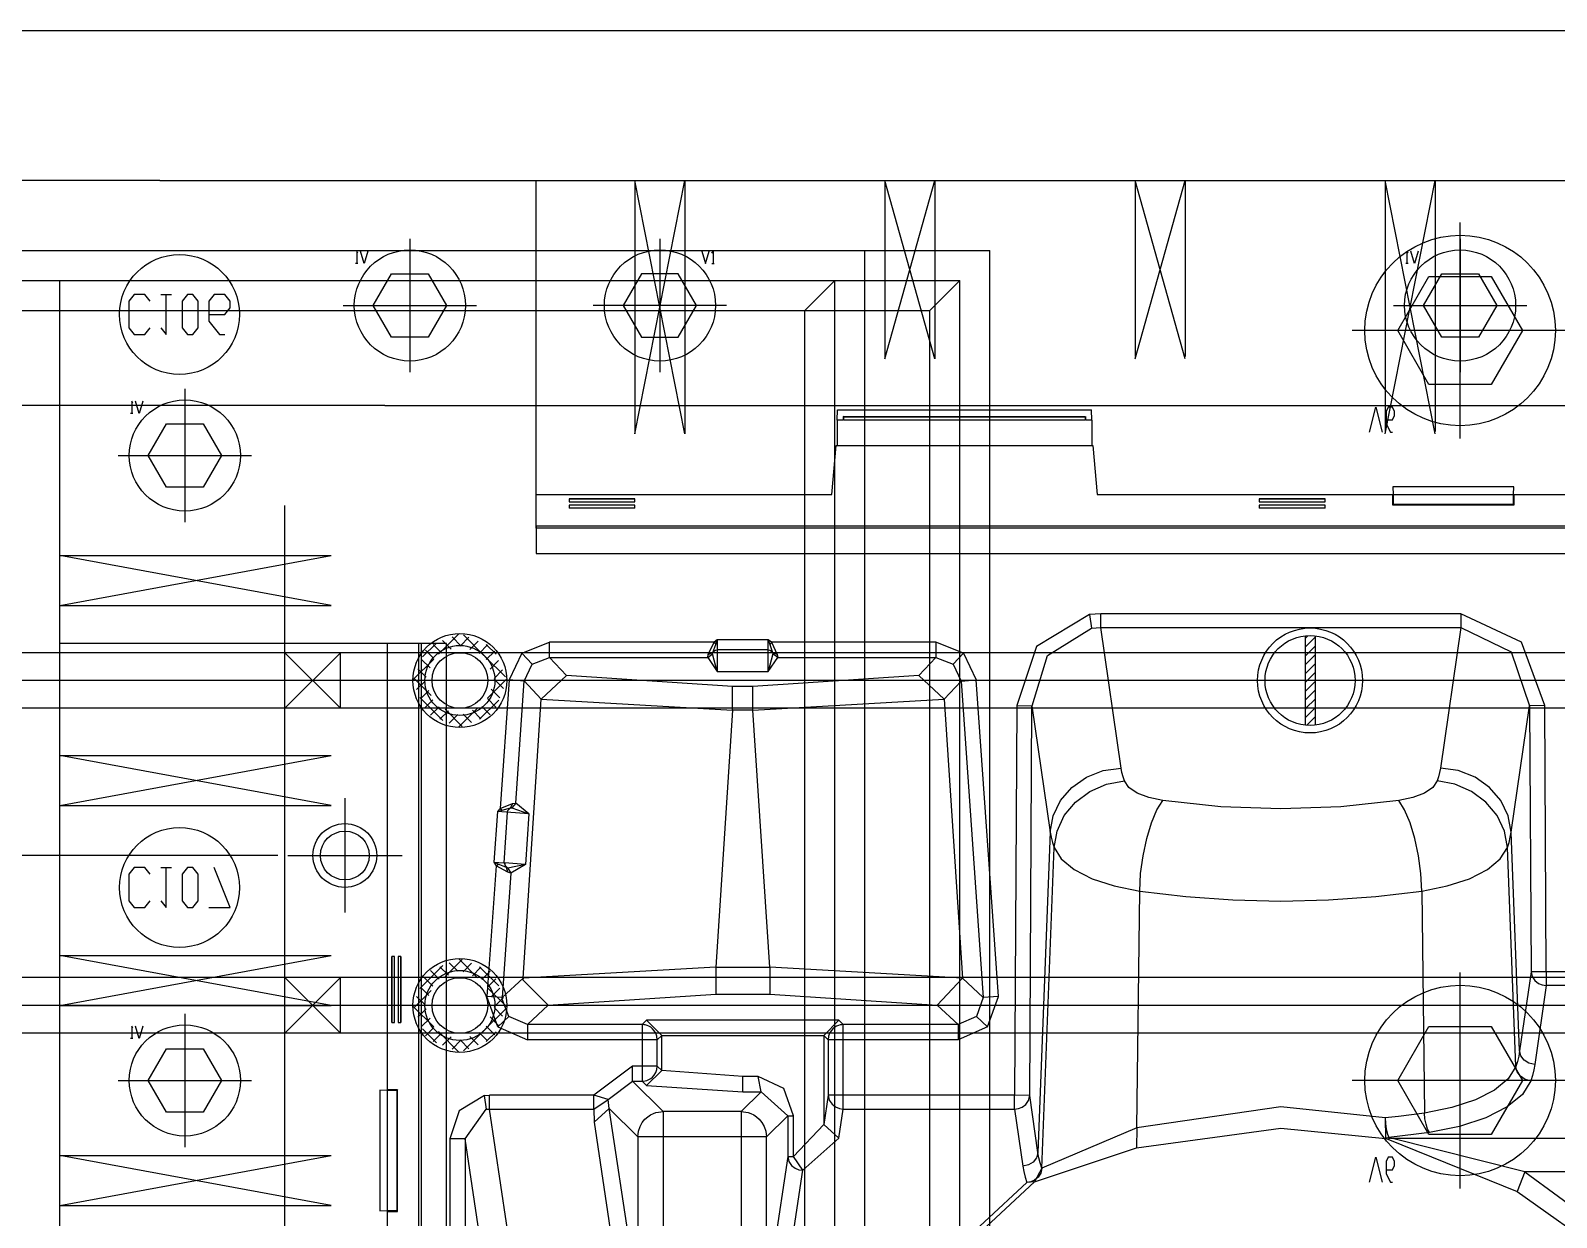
# Model space of a CAD drawing. Header units: millimetres. Extents: x -1 to 1014, y -756 to 757.
# Drawn here: x 741.9 to 823.9, y 153.8 to 217.6 of the extents above; entities that cross this region are included whole.
import ezdxf

# ---------------------------------------------------------------- set-up
doc = ezdxf.new("R2010")
doc.units = ezdxf.units.MM

# ---------------------------------------------------------------- blocks, each defined once
blk = doc.blocks.new('blockName2')
for points in [[(694.621, 217.574), (991.153, 217.574)], [(748.889, 209.517), (671.154, 209.517)], [(748.889, 209.517), (936.885, 209.517)], [(769.107, 190.841), (769.107, 209.517)], [(777.089, 195.903), (774.403, 209.517)], [(774.403, 195.903), (777.089, 209.517)], [(774.403, 209.517), (774.403, 195.903)], [(777.089, 209.517), (777.089, 195.903)], [(787.831, 199.932), (790.517, 209.517)], [(790.517, 199.932), (787.831, 209.517)], [(787.831, 209.517), (787.831, 199.932)], [(790.517, 209.517), (790.517, 199.932)], [(801.26, 199.932), (803.945, 209.517)], [(803.945, 199.932), (801.26, 209.517)], [(801.26, 209.517), (801.26, 200.069)], [(803.945, 209.517), (803.945, 200.069)], [(814.688, 195.903), (817.373, 209.517)], [(817.373, 195.903), (814.688, 209.517)], [(814.688, 209.517), (814.688, 196.041)], [(817.373, 209.517), (817.373, 196.041)], [(818.716, 195.661), (818.716, 207.258)], [(702.696, 205.757), (793.471, 205.757)], [(759.531, 205.611), (759.464, 205.723), (759.464, 205.052)], [(760.068, 205.723), (759.867, 205.052), (759.665, 205.723)], [(762.318, 206.384), (762.318, 199.221)], [(775.746, 206.384), (775.746, 199.221)], [(777.995, 205.723), (778.197, 205.052), (778.398, 205.723)], [(778.532, 205.611), (778.599, 205.723), (778.599, 205.052)], [(786.757, 115.787), (786.757, 205.757)], [(793.471, 131.901), (793.471, 205.757)], [(815.93, 205.611), (815.863, 205.723), (815.863, 205.052)], [(816.467, 205.723), (816.265, 205.052), (816.064, 205.723)], [(818.716, 206.384), (818.716, 199.221)], [(759.531, 205.052), (759.397, 205.052)], [(778.532, 205.052), (778.667, 205.052)], [(815.93, 205.052), (815.795, 205.052)], [(695.176, 204.145), (791.86, 204.145)], [(743.518, 76.5769), (743.518, 204.145)], [(763.302, 204.508), (764.287, 202.802), (763.302, 201.097), (761.333, 201.097), (760.348, 202.802), (761.333, 204.508), (763.302, 204.508)], [(774.761, 204.508), (773.777, 202.802), (774.761, 201.097), (776.73, 201.097), (777.715, 202.802), (776.73, 204.508), (774.761, 204.508)], [(783.534, 202.534), (785.146, 204.145)], [(785.146, 29.578), (785.146, 204.145)], [(790.248, 204.145), (790.248, 204.145)], [(790.248, 202.534), (791.86, 204.145)], [(791.86, 29.5782), (791.86, 204.145)], [(817.042, 198.561), (815.369, 201.46), (817.042, 204.359), (820.39, 204.359), (822.064, 201.46), (820.39, 198.561), (817.042, 198.561)], [(819.701, 204.508), (820.685, 202.802), (819.701, 201.097), (817.732, 201.097), (816.747, 202.802), (817.732, 204.508), (819.701, 204.508)], [(748.371, 203.038), (748.085, 203.396), (747.512, 203.396), (747.225, 203.038), (747.225, 201.605), (747.512, 201.247), (748.085, 201.247), (748.371, 201.605)], [(748.944, 201.605), (749.23, 201.247), (749.23, 203.396)], [(748.944, 203.396), (749.517, 203.396)], [(750.376, 203.396), (750.09, 203.038), (750.09, 201.605), (750.376, 201.247), (750.663, 201.247), (750.949, 201.605), (750.949, 203.038), (750.663, 203.396), (750.376, 203.396)], [(751.522, 202.321), (752.382, 202.321), (752.668, 202.68), (752.668, 203.038), (752.382, 203.396), (751.809, 203.396), (751.522, 203.038), (751.522, 201.963), (752.095, 201.247), (752.382, 201.247)], [(702.696, 202.534), (790.248, 202.534)], [(758.736, 202.802), (765.899, 202.802)], [(779.327, 202.802), (772.165, 202.802)], [(783.534, 115.787), (783.534, 202.534)], [(790.248, 131.901), (790.248, 202.534)], [(815.135, 202.802), (822.298, 202.802)], [(824.515, 201.46), (812.918, 201.46)], [(750.232, 198.327), (750.232, 191.164)], [(747.446, 197.554), (747.379, 197.666), (747.379, 196.995)], [(747.983, 197.666), (747.781, 196.995), (747.58, 197.666)], [(760.975, 197.431), (671.154, 197.431)], [(747.446, 196.995), (747.311, 196.995)], [(760.975, 197.431), (924.799, 197.431)], [(785.26, 196.652), (785.288, 197.203)], [(785.288, 197.203), (798.917, 197.203)], [(785.622, 196.818), (785.593, 196.846)], [(785.593, 196.846), (785.593, 196.652)], [(785.622, 196.846), (798.583, 196.846)], [(785.622, 196.818), (798.583, 196.818)], [(785.622, 196.652), (785.622, 196.818)], [(798.583, 196.818), (798.583, 196.652)], [(798.612, 196.652), (798.612, 196.846)], [(798.945, 196.652), (798.917, 197.203)], [(813.854, 195.994), (814.19, 197.337), (814.526, 195.994)], [(814.75, 196.665), (815.085, 196.665), (815.197, 196.889), (815.197, 197.113), (815.085, 197.337), (814.862, 197.337), (814.75, 197.113), (814.75, 196.442), (814.974, 195.994), (815.085, 195.994)], [(751.217, 196.451), (752.201, 194.746), (751.217, 193.04), (749.248, 193.04), (748.263, 194.746), (749.248, 196.451), (751.217, 196.451)], [(785.593, 196.652), (785.26, 196.652)], [(785.26, 196.652), (785.26, 195.289)], [(798.583, 196.652), (785.622, 196.652)], [(798.945, 196.652), (798.612, 196.652)], [(798.945, 196.652), (798.945, 195.289)], [(784.975, 192.646), (785.207, 195.289)], [(785.207, 195.289), (798.998, 195.289)], [(798.998, 195.289), (799.23, 192.646)], [(746.651, 194.746), (753.813, 194.746)], [(769.107, 192.646), (784.975, 192.646)], [(799.23, 192.646), (815.083, 192.646)], [(815.083, 192.646), (815.083, 192.1)], [(815.083, 192.593), (815.106, 192.617)], [(821.599, 193.054), (815.109, 193.054)], [(815.109, 193.054), (815.13, 192.646)], [(815.13, 192.646), (821.577, 192.646)], [(815.13, 192.646), (815.13, 192.124)], [(821.577, 192.646), (821.599, 193.054)], [(821.577, 192.124), (821.577, 192.646)], [(821.625, 192.593), (821.601, 192.617)], [(821.625, 192.646), (864.149, 192.646)], [(821.625, 192.1), (821.625, 192.646)], [(755.603, 88.6623), (755.603, 192.06)], [(770.866, 192.418), (774.401, 192.418)], [(770.866, 192.418), (770.866, 192.265)], [(774.401, 192.409), (770.866, 192.409)], [(770.866, 192.265), (774.401, 192.265)], [(774.401, 192.072), (770.866, 192.072)], [(770.866, 192.072), (770.866, 191.919)], [(770.866, 191.928), (774.401, 191.928)], [(774.401, 191.919), (770.866, 191.919)], [(774.401, 192.265), (774.401, 192.418)], [(774.401, 191.919), (774.401, 192.072)], [(807.931, 192.418), (811.466, 192.418)], [(807.931, 192.418), (807.931, 192.265)], [(811.466, 192.409), (807.931, 192.409)], [(807.931, 192.265), (811.466, 192.265)], [(811.466, 192.072), (807.931, 192.072)], [(807.931, 192.072), (807.931, 191.919)], [(807.931, 191.928), (811.466, 191.928)], [(811.466, 191.919), (807.931, 191.919)], [(811.466, 192.265), (811.466, 192.418)], [(811.466, 191.919), (811.466, 192.072)], [(815.083, 192.1), (815.13, 192.124)], [(815.083, 192.1), (821.625, 192.1)], [(815.13, 192.124), (821.577, 192.124)], [(821.625, 192.1), (821.577, 192.124)], [(769.107, 190.966), (916.667, 190.966)], [(769.107, 190.966), (769.107, 189.479)], [(916.667, 190.841), (769.107, 190.841)], [(916.667, 190.841), (769.107, 190.841)], [(758.094, 186.689), (743.518, 189.374)], [(743.518, 186.689), (758.094, 189.374)], [(743.518, 189.374), (758.094, 189.374)], [(769.107, 189.479), (916.667, 189.479)], [(743.518, 186.689), (758.094, 186.689)], [(798.822, 186.201), (795.968, 184.491), (794.911, 181.31)], [(799.423, 186.245), (798.822, 186.201)], [(798.822, 186.201), (798.928, 185.469)], [(818.748, 186.245), (799.423, 186.245)], [(799.423, 185.503), (799.423, 186.245)], [(823.26, 181.31), (822.012, 184.724), (818.748, 186.245)], [(818.748, 186.245), (818.748, 185.503)], [(795.727, 181.305), (796.565, 183.993), (798.928, 185.469)], [(798.928, 185.469), (799.423, 185.503)], [(799.423, 185.503), (818.748, 185.503)], [(800.515, 177.957), (799.423, 185.503)], [(818.748, 185.503), (817.656, 177.957)], [(818.748, 185.503), (821.455, 184.19), (822.444, 181.305)], [(762.918, 184.652), (743.518, 184.652)], [(761.113, 160.679), (761.113, 184.652)], [(762.793, 100.713), (762.793, 184.652)], [(764.28, 184.652), (762.793, 184.652)], [(762.918, 184.652), (762.918, 100.747)], [(762.918, 184.652), (762.918, 100.747)], [(763.739, 184.66), (763.003, 183.924)], [(764.028, 184.136), (763.573, 184.591)], [(764.955, 185.163), (763.856, 184.065)], [(764.531, 184.345), (764.076, 184.8)], [(764.28, 100.82), (764.28, 184.652)], [(765.079, 184.509), (764.58, 185.008)], [(765.487, 184.983), (765.032, 184.528)], [(766.295, 184.005), (765.196, 185.104)], [(765.99, 184.775), (765.535, 184.32)], [(766.494, 184.566), (766.039, 184.111)], [(766.943, 184.069), (766.412, 184.6)], [(768.333, 184.129), (769.817, 184.713)], [(769.817, 183.897), (769.817, 184.713)], [(778.65, 184.713), (769.817, 184.713)], [(778.344, 184.064), (778.65, 184.713)], [(778.586, 184.156), (778.739, 184.601)], [(778.828, 184.844), (778.65, 184.713)], [(778.65, 184.713), (778.739, 184.601)], [(778.739, 184.601), (778.828, 184.844)], [(778.828, 184.844), (778.828, 183.15)], [(781.554, 184.844), (778.828, 184.844)], [(781.554, 183.15), (781.554, 184.844)], [(781.732, 184.713), (781.554, 184.844)], [(781.554, 184.844), (781.643, 184.601)], [(781.732, 184.713), (781.643, 184.601)], [(781.643, 184.601), (781.796, 184.156)], [(781.732, 184.713), (782.037, 184.064)], [(790.564, 184.713), (781.732, 184.713)], [(792.048, 184.129), (790.564, 184.713)], [(790.564, 184.713), (790.564, 183.897)], [(810.391, 185.062), (810.391, 180.258)], [(810.535, 185.062), (810.391, 184.918)], [(810.928, 184.98), (810.391, 184.443)], [(810.928, 184.506), (810.576, 184.153)], [(810.928, 185.062), (810.928, 180.258)], [(755.603, 184.153), (702.696, 184.153)], [(930.171, 184.153), (755.603, 184.153)], [(758.59, 184.153), (755.603, 181.167)], [(755.603, 184.153), (758.59, 181.167)], [(755.603, 181.167), (755.603, 184.153)], [(758.59, 181.167), (758.59, 184.153)], [(763.598, 183.807), (762.5, 182.709)], [(763.403, 183.336), (762.948, 183.791)], [(763.612, 183.84), (763.157, 184.295)], [(767.447, 182.853), (766.348, 183.952)], [(766.875, 184.235), (766.42, 183.78)], [(767.083, 183.731), (766.628, 183.276)], [(768.333, 184.129), (767.647, 182.689)], [(768.333, 184.129), (768.888, 183.534)], [(768.888, 183.534), (769.817, 183.897)], [(769.817, 183.897), (778.31, 183.897)], [(770.725, 182.924), (769.817, 183.897)], [(778.31, 183.897), (778.569, 184.084)], [(778.31, 183.897), (778.344, 184.064)], [(778.31, 183.897), (778.828, 183.15)], [(778.344, 184.064), (778.586, 184.156)], [(778.569, 184.084), (778.586, 184.156)], [(778.828, 183.15), (778.569, 184.084)], [(778.586, 184.156), (778.646, 184.233), (778.731, 184.284), (778.828, 184.302)], [(781.554, 184.302), (778.828, 184.302)], [(781.554, 184.302), (781.651, 184.284), (781.735, 184.233), (781.796, 184.156)], [(781.812, 184.084), (781.554, 183.15)], [(781.554, 183.15), (782.071, 183.897)], [(782.038, 184.064), (781.796, 184.156)], [(781.796, 184.156), (781.812, 184.084)], [(782.071, 183.897), (781.812, 184.084)], [(782.038, 184.064), (782.071, 183.897)], [(782.071, 183.897), (790.564, 183.897)], [(790.564, 183.897), (789.657, 182.924)], [(790.564, 183.897), (791.493, 183.534)], [(792.048, 184.129), (791.493, 183.534)], [(792.048, 184.129), (792.734, 182.689)], [(810.576, 184.153), (810.391, 183.968)], [(810.928, 184.031), (810.391, 183.494)], [(763.455, 181.86), (762.531, 182.784)], [(763.195, 182.832), (762.74, 183.287)], [(767.292, 183.227), (766.837, 182.772)], [(768.461, 182.632), (768.888, 183.534)], [(769.368, 181.659), (770.725, 182.924)], [(779.638, 182.338), (770.725, 182.924)], [(778.828, 183.15), (781.554, 183.15)], [(789.657, 182.924), (780.743, 182.338)], [(791.013, 181.659), (789.657, 182.924)], [(791.493, 183.534), (791.921, 182.632)], [(810.928, 183.556), (810.391, 183.019)], [(810.928, 183.081), (810.507, 182.66)], [(755.603, 182.66), (697.06, 182.66)], [(930.171, 182.66), (754.11, 182.66)], [(763.135, 182.632), (762.68, 182.177)], [(763.344, 182.128), (762.889, 181.673)], [(767.5, 182.724), (766.492, 181.716)], [(767.143, 181.733), (766.688, 182.188)], [(767.351, 182.237), (766.852, 182.736)], [(767.647, 182.689), (767.164, 175.786)], [(768.461, 182.632), (767.647, 182.689)], [(768.003, 176.068), (768.46, 182.634)], [(768.46, 182.634), (769.368, 181.659)], [(780.743, 182.338), (779.638, 182.338)], [(779.638, 181.073), (779.638, 182.338)], [(780.743, 181.073), (780.743, 182.338)], [(791.013, 181.659), (791.921, 182.632)], [(791.921, 182.632), (792.734, 182.689)], [(791.921, 182.632), (793.109, 165.63)], [(793.923, 165.687), (792.734, 182.689)], [(810.507, 182.66), (810.391, 182.544)], [(810.928, 182.606), (810.391, 182.069)], [(810.928, 182.132), (810.391, 181.595)], [(755.603, 181.167), (702.696, 181.167)], [(930.171, 181.167), (755.603, 181.167)], [(764.086, 180.516), (762.86, 181.743)], [(763.552, 181.624), (763.097, 181.169)], [(763.884, 181.244), (763.429, 180.789)], [(765.127, 180.188), (764.204, 181.111)], [(765.948, 181.171), (764.939, 180.163)], [(767.087, 181.598), (766.065, 180.576)], [(766.638, 180.814), (766.183, 181.269)], [(766.934, 181.229), (766.479, 181.684)], [(768.394, 166.677), (769.368, 181.659)], [(769.368, 181.659), (779.638, 181.073)], [(780.743, 181.073), (791.013, 181.659)], [(791.013, 181.659), (791.987, 166.677)], [(794.911, 181.31), (794.788, 160.378)], [(794.911, 181.31), (795.727, 181.305)], [(795.604, 160.371), (795.726, 181.307)], [(795.726, 181.307), (796.709, 174.521)], [(810.438, 181.167), (810.391, 181.12)], [(810.913, 181.167), (810.391, 180.645)], [(810.928, 181.657), (810.438, 181.167)], [(810.928, 181.182), (810.913, 181.167)], [(821.462, 174.521), (822.444, 181.305)], [(823.26, 181.31), (822.444, 181.305)], [(822.444, 181.305), (822.528, 167.011)], [(823.344, 167.015), (823.26, 181.31)], [(764.387, 181.035), (763.932, 180.58)], [(764.891, 180.827), (764.436, 180.372)], [(765.631, 180.397), (765.176, 180.852)], [(766.134, 180.605), (765.679, 181.06)], [(779.638, 181.073), (778.74, 167.258)], [(780.743, 181.073), (779.638, 181.073)], [(781.641, 167.258), (780.743, 181.073)], [(810.928, 180.707), (810.478, 180.258)], [(743.518, 175.946), (758.094, 178.632)], [(758.094, 175.946), (743.518, 178.632)], [(743.518, 178.632), (758.094, 178.632)], [(796.709, 174.521), (796.866, 175.396), (797.262, 176.213), (797.869, 176.918), (798.649, 177.465), (799.551, 177.82), (800.515, 177.957)], [(800.687, 177.262), (800.614, 177.493), (800.557, 177.725), (800.515, 177.957)], [(817.656, 177.957), (817.614, 177.725), (817.557, 177.493), (817.484, 177.262)], [(821.462, 174.521), (821.305, 175.396), (820.909, 176.213), (820.302, 176.918), (819.522, 177.465), (818.62, 177.82), (817.656, 177.957)], [(796.913, 173.689), (797.07, 174.57), (797.462, 175.401), (798.064, 176.128), (798.837, 176.703), (799.731, 177.09), (800.687, 177.262)], [(802.751, 176.21), (801.995, 176.372), (801.37, 176.614), (800.923, 176.918), (800.687, 177.262)], [(817.484, 177.262), (817.248, 176.918), (816.801, 176.614), (816.176, 176.372), (815.42, 176.21)], [(821.258, 173.689), (821.102, 174.57), (820.709, 175.401), (820.107, 176.128), (819.334, 176.703), (818.44, 177.09), (817.484, 177.262)], [(758.826, 176.33), (758.826, 170.191)], [(801.51, 171.348), (801.562, 172.283), (801.691, 173.248), (801.889, 174.18), (802.143, 175.02), (802.437, 175.712), (802.751, 176.21)], [(815.42, 176.21), (812.305, 175.876), (809.086, 175.763), (805.866, 175.876), (802.751, 176.21)], [(816.661, 171.348), (816.609, 172.283), (816.48, 173.248), (816.282, 174.18), (816.028, 175.02), (815.734, 175.712), (815.42, 176.21)], [(743.518, 175.946), (758.094, 175.946)], [(767.021, 175.618), (766.831, 172.898)], [(767.164, 175.786), (767.021, 175.618)], [(767.021, 175.618), (767.269, 175.689)], [(768.711, 175.5), (767.021, 175.618)], [(767.164, 175.786), (767.833, 176.046)], [(767.164, 175.786), (767.269, 175.689)], [(767.269, 175.689), (767.725, 175.811)], [(767.372, 172.86), (767.562, 175.58)], [(767.562, 175.58), (767.586, 175.675), (767.643, 175.756), (767.725, 175.811)], [(767.833, 176.046), (767.725, 175.811)], [(767.725, 175.811), (767.797, 175.823)], [(768.002, 176.068), (767.797, 175.823)], [(767.797, 175.823), (768.711, 175.499)], [(767.833, 176.046), (768.002, 176.068)], [(768.712, 175.505), (768.003, 176.068)], [(768.711, 175.505), (768.521, 172.781)], [(796.709, 174.521), (796.047, 157.31)], [(796.709, 174.521), (796.758, 174.243), (796.826, 173.965), (796.913, 173.689)], [(821.258, 173.689), (821.345, 173.965), (821.413, 174.243), (821.462, 174.521)], [(821.914, 162.768), (821.462, 174.521)], [(755.219, 173.26), (690.906, 173.26)], [(755.757, 173.26), (761.896, 173.26)], [(796.258, 156.458), (796.913, 173.689)], [(796.913, 173.689), (797.295, 173.071), (797.985, 172.503), (798.95, 172.012), (800.144, 171.621), (801.51, 171.348)], [(816.661, 171.348), (818.027, 171.621), (819.221, 172.012), (820.186, 172.503), (820.876, 173.071), (821.258, 173.689)], [(821.705, 161.92), (821.258, 173.689)], [(748.371, 172.253), (748.085, 172.612), (747.512, 172.612), (747.225, 172.253), (747.225, 170.821), (747.512, 170.463), (748.085, 170.463), (748.371, 170.821)], [(748.944, 170.821), (749.23, 170.463), (749.23, 172.612)], [(748.944, 172.612), (749.517, 172.612)], [(750.376, 172.612), (750.09, 172.253), (750.09, 170.821), (750.376, 170.463), (750.663, 170.463), (750.949, 170.821), (750.949, 172.253), (750.663, 172.612), (750.376, 172.612)], [(751.522, 170.463), (752.668, 170.463), (751.809, 172.612)], [(766.949, 172.712), (766.458, 165.687)], [(766.831, 172.898), (767.372, 172.86)], [(766.831, 172.898), (766.949, 172.712)], [(767.067, 172.793), (766.831, 172.898)], [(766.949, 172.712), (767.067, 172.793)], [(767.575, 172.361), (766.949, 172.712)], [(767.501, 172.609), (767.067, 172.793)], [(767.739, 172.316), (767.273, 165.63)], [(767.372, 172.86), (767.401, 172.86)], [(767.501, 172.609), (767.372, 172.86)], [(768.521, 172.781), (767.401, 172.86)], [(767.431, 172.726), (767.428, 172.834)], [(767.571, 172.587), (767.431, 172.726)], [(767.501, 172.609), (767.571, 172.587)], [(767.575, 172.361), (767.501, 172.609)], [(768.521, 172.781), (767.571, 172.587)], [(767.571, 172.587), (767.739, 172.316)], [(767.739, 172.316), (767.575, 172.361)], [(768.521, 172.781), (767.739, 172.316)], [(801.353, 158.626), (801.51, 171.348)], [(801.51, 171.348), (803.983, 171.052), (806.519, 170.873), (809.086, 170.813)], [(809.086, 170.813), (811.652, 170.873), (814.188, 171.052), (816.661, 171.348)], [(816.661, 171.348), (816.808, 159.426)], [(743.518, 167.889), (758.094, 167.889)], [(743.518, 165.203), (758.094, 167.889)], [(758.094, 165.203), (743.518, 167.889)], [(761.345, 164.291), (761.345, 167.835)], [(761.498, 167.835), (761.345, 167.835)], [(761.355, 167.835), (761.355, 164.291)], [(761.498, 164.291), (761.498, 167.835)], [(761.683, 167.835), (761.683, 164.291)], [(761.836, 167.835), (761.683, 167.835)], [(761.826, 164.291), (761.826, 167.835)], [(761.836, 167.835), (761.836, 164.291)], [(764.086, 167.347), (762.86, 166.12)], [(764.387, 166.828), (763.932, 167.283)], [(765.127, 167.676), (764.204, 166.752)], [(764.891, 167.037), (764.436, 167.492)], [(765.948, 166.692), (764.939, 167.7)], [(765.631, 167.467), (765.176, 167.012)], [(766.134, 167.258), (765.679, 166.803)], [(767.087, 166.265), (766.065, 167.287)], [(778.74, 167.258), (768.394, 166.677)], [(778.74, 167.258), (778.74, 165.803)], [(778.74, 167.258), (781.641, 167.258)], [(781.641, 167.258), (781.641, 165.803)], [(791.987, 166.677), (781.641, 167.258)], [(755.603, 166.697), (702.696, 166.697)], [(930.171, 166.697), (755.603, 166.697)], [(758.59, 166.697), (755.603, 163.71)], [(755.603, 166.697), (758.59, 163.71)], [(755.603, 163.71), (755.603, 166.697)], [(758.59, 163.71), (758.59, 166.697)], [(763.552, 166.239), (763.097, 166.694)], [(763.884, 166.62), (763.429, 167.075)], [(766.638, 167.05), (766.183, 166.595)], [(766.934, 166.634), (766.479, 166.179)], [(767.273, 165.63), (768.394, 166.677)], [(768.394, 166.677), (768.391, 166.582)], [(768.391, 166.582), (769.75, 165.222)], [(791.987, 166.677), (790.631, 165.222)], [(793.109, 165.63), (791.987, 166.677)], [(818.716, 155.377), (818.716, 166.973)], [(822.528, 167.011), (821.914, 162.768)], [(823.344, 167.015), (822.528, 167.011)], [(822.528, 167.011), (822.589, 166.752), (822.736, 166.537), (822.927, 166.389), (823.13, 166.306), (823.344, 166.274)], [(823.344, 167.015), (823.344, 166.274)], [(860.358, 167.015), (823.344, 167.015)], [(763.455, 166.003), (762.531, 165.08)], [(763.135, 165.232), (762.68, 165.687)], [(763.344, 165.735), (762.889, 166.19)], [(767.272, 165.63), (766.458, 165.687)], [(767.037, 164.051), (766.458, 165.687)], [(767.5, 165.14), (766.492, 166.148)], [(767.143, 166.131), (766.688, 165.675)], [(767.351, 165.627), (766.852, 165.127)], [(767.268, 165.535), (767.272, 165.63)], [(767.631, 164.606), (767.268, 165.535)], [(769.75, 165.222), (778.74, 165.803)], [(778.74, 165.803), (781.641, 165.803)], [(781.641, 165.803), (790.631, 165.222)], [(793.109, 165.63), (792.75, 164.606)], [(793.923, 165.687), (793.109, 165.63)], [(793.345, 164.051), (793.923, 165.687)], [(823.344, 166.274), (822.73, 162.031)], [(860.358, 166.274), (823.344, 166.274)], [(755.603, 165.203), (697.06, 165.203)], [(743.518, 165.203), (758.094, 165.203)], [(750.232, 164.756), (750.232, 157.594)], [(930.171, 165.203), (754.11, 165.203)], [(763.598, 164.056), (762.5, 165.155)], [(763.195, 165.031), (762.74, 164.576)], [(767.447, 165.01), (766.348, 163.912)], [(767.292, 164.636), (766.837, 165.091)], [(769.75, 165.222), (768.628, 164.176)], [(790.631, 165.222), (791.753, 164.176)], [(747.446, 163.984), (747.379, 164.096), (747.379, 163.424)], [(747.983, 164.096), (747.781, 163.424), (747.58, 164.096)], [(761.345, 164.291), (761.498, 164.291)], [(761.683, 164.291), (761.836, 164.291)], [(763.403, 164.528), (762.948, 164.073)], [(763.739, 163.204), (763.003, 163.939)], [(763.612, 164.024), (763.157, 163.569)], [(766.875, 163.629), (766.42, 164.084)], [(767.083, 164.132), (766.628, 164.587)], [(767.037, 164.051), (767.631, 164.606)], [(767.037, 164.051), (768.628, 163.36)], [(768.628, 164.176), (767.631, 164.606)], [(774.789, 164.176), (768.628, 164.176)], [(768.628, 164.176), (768.628, 163.36)], [(775.024, 164.411), (774.789, 164.176)], [(775.605, 163.36), (775.581, 163.551), (775.523, 163.713), (775.442, 163.846), (775.348, 163.951), (775.249, 164.031), (775.149, 164.09), (775.052, 164.131), (774.96, 164.157), (774.876, 164.171), (774.789, 164.176)], [(774.789, 164.176), (774.789, 161.135)], [(785.357, 164.411), (775.024, 164.411)], [(775.024, 164.411), (775.84, 163.595)], [(785.357, 164.411), (784.541, 163.595)], [(785.592, 164.176), (785.509, 164.171), (785.423, 164.157), (785.33, 164.131), (785.233, 164.09), (785.132, 164.031), (785.033, 163.951), (784.939, 163.846), (784.858, 163.713), (784.8, 163.55), (784.776, 163.36)], [(785.592, 164.176), (785.357, 164.411)], [(791.753, 164.176), (785.592, 164.176)], [(785.592, 159.637), (785.592, 164.176)], [(792.75, 164.606), (791.753, 164.176)], [(791.753, 164.176), (791.753, 163.36)], [(793.345, 164.051), (791.753, 163.36)], [(793.345, 164.051), (792.75, 164.606)], [(817.042, 158.276), (815.369, 161.175), (817.042, 164.074), (820.39, 164.074), (822.064, 161.175), (820.39, 158.276), (817.042, 158.276)], [(755.603, 163.71), (702.696, 163.71)], [(747.446, 163.424), (747.311, 163.424)], [(930.171, 163.71), (755.603, 163.71)], [(764.028, 163.728), (763.573, 163.273)], [(764.955, 162.7), (763.856, 163.798)], [(764.531, 163.519), (764.076, 163.064)], [(765.079, 163.355), (764.58, 162.855)], [(765.487, 162.88), (765.032, 163.335)], [(766.295, 163.858), (765.196, 162.76)], [(765.99, 163.089), (765.535, 163.544)], [(766.494, 163.297), (766.039, 163.752)], [(766.943, 163.795), (766.412, 163.263)], [(775.605, 163.36), (768.628, 163.36)], [(775.605, 163.36), (775.84, 163.595)], [(775.605, 161.95), (775.605, 163.36)], [(775.84, 163.595), (784.541, 163.595)], [(775.84, 161.715), (775.84, 163.595)], [(784.541, 163.595), (784.776, 163.36)], [(784.541, 163.595), (784.541, 158.811)], [(791.753, 163.36), (784.776, 163.36)], [(784.776, 163.36), (784.776, 160.378)], [(751.217, 162.88), (752.201, 161.175), (751.217, 159.47), (749.248, 159.47), (748.263, 161.175), (749.248, 162.88), (751.217, 162.88)], [(821.914, 162.768), (821.863, 162.484), (821.794, 162.202), (821.705, 161.92)], [(822.73, 162.031), (822.416, 162.096), (822.154, 162.261), (821.982, 162.493), (821.914, 162.768)], [(774.28, 161.95), (772.19, 160.378)], [(774.28, 161.135), (774.28, 161.95)], [(775.605, 161.95), (774.28, 161.95)], [(774.789, 161.135), (774.872, 161.139), (774.958, 161.153), (775.051, 161.179), (775.149, 161.22), (775.249, 161.279), (775.348, 161.359), (775.442, 161.465), (775.523, 161.598), (775.581, 161.76), (775.605, 161.95)], [(775.84, 161.715), (775.024, 160.9)], [(775.84, 161.715), (775.605, 161.95)], [(780.191, 161.379), (775.84, 161.715)], [(821.705, 161.92), (821.299, 161.262), (820.564, 160.656), (819.536, 160.133), (818.264, 159.716), (816.808, 159.426)], [(822.514, 161.154), (822.211, 161.227), (821.952, 161.397), (821.775, 161.64), (821.705, 161.92)], [(822.73, 162.031), (822.677, 161.738), (822.606, 161.446), (822.514, 161.154)], [(746.651, 161.175), (753.813, 161.175)], [(760.704, 160.653), (760.704, 154.163)], [(761.113, 160.632), (760.704, 160.653)], [(761.658, 160.679), (761.113, 160.679)], [(761.113, 154.185), (761.113, 160.632)], [(761.635, 160.632), (761.113, 160.632)], [(761.165, 160.679), (761.142, 160.656)], [(761.658, 160.679), (761.635, 160.632)], [(761.635, 154.185), (761.635, 160.632)], [(761.658, 154.137), (761.658, 160.679)], [(772.973, 160.153), (774.28, 161.135)], [(774.28, 161.135), (774.789, 161.135)], [(775.911, 159.503), (774.28, 161.135)], [(774.789, 161.135), (775.024, 160.9)], [(775.024, 160.9), (780.191, 160.563)], [(781.019, 161.385), (780.191, 161.379)], [(780.191, 160.563), (780.191, 161.379)], [(781.174, 160.569), (781.019, 161.385)], [(782.912, 159.282), (782.397, 160.736), (781.019, 161.385)], [(824.515, 161.175), (812.918, 161.175)], [(822.514, 161.154), (822.066, 160.427), (821.247, 159.752), (820.103, 159.169), (818.682, 158.704), (817.074, 158.384)], [(766.317, 160.369), (764.968, 159.551), (764.472, 158.043)], [(766.301, 160.367), (766.41, 159.625)], [(766.317, 160.369), (766.594, 160.378)], [(772.19, 160.378), (766.594, 160.378)], [(766.594, 159.637), (766.594, 160.378)], [(772.19, 159.637), (772.19, 160.378)], [(772.973, 160.153), (772.19, 160.378)], [(772.19, 159.637), (772.973, 160.153)], [(773.027, 159.669), (772.973, 160.153)], [(781.174, 160.569), (780.108, 159.503)], [(780.191, 160.563), (781.174, 160.569)], [(781.174, 160.569), (782.606, 159.282)], [(784.776, 160.378), (784.541, 158.811)], [(794.788, 160.378), (784.776, 160.378)], [(784.776, 160.378), (784.84, 160.11), (784.989, 159.895), (785.179, 159.75), (785.382, 159.668), (785.592, 159.637)], [(795.604, 160.373), (794.788, 160.378)], [(794.788, 159.637), (794.788, 160.378)], [(794.788, 159.637), (794.995, 159.666), (795.196, 159.746), (795.388, 159.89), (795.538, 160.105), (795.604, 160.373)], [(796.047, 157.31), (795.604, 160.371)], [(765.288, 158.043), (766.41, 159.625)], [(766.41, 159.625), (766.594, 159.637)], [(766.594, 159.637), (772.19, 159.637)], [(767.818, 151.475), (766.594, 159.637)], [(772.19, 159.637), (772.211, 158.927)], [(772.211, 158.927), (773.027, 159.669)], [(774.144, 152.216), (773.027, 159.669)], [(773.027, 159.669), (774.552, 158.144)], [(774.552, 158.144), (774.587, 158.447), (774.676, 158.705), (774.798, 158.919), (774.939, 159.09), (775.09, 159.223), (775.242, 159.324), (775.392, 159.398), (775.534, 159.448), (775.667, 159.48), (775.788, 159.497), (775.911, 159.503)], [(775.911, 159.503), (775.911, 113.025)], [(780.108, 159.503), (775.911, 159.503)], [(780.108, 159.503), (780.108, 144.509)], [(780.108, 159.503), (780.237, 159.497), (780.358, 159.479), (780.49, 159.447), (780.632, 159.396), (780.78, 159.323), (780.932, 159.222), (781.082, 159.088), (781.223, 158.918), (781.344, 158.704), (781.433, 158.446), (781.468, 158.144)], [(781.468, 158.144), (782.606, 159.282)], [(782.606, 159.282), (782.606, 157.092)], [(782.606, 159.282), (782.912, 159.282)], [(782.912, 157.092), (782.912, 159.282)], [(785.357, 158.07), (785.592, 159.637)], [(785.592, 159.637), (794.788, 159.637)], [(794.788, 159.637), (795.232, 156.574)], [(809.086, 159.751), (801.353, 158.626)], [(814.694, 159.164), (809.086, 159.751)], [(816.808, 159.426), (816.11, 159.33), (815.405, 159.242), (814.694, 159.164)], [(814.694, 159.164), (814.711, 158.857), (814.754, 158.55), (814.817, 158.288), (814.887, 158.113)], [(814.694, 159.164), (814.708, 158.059)], [(817.074, 158.384), (816.974, 158.56), (816.889, 158.819), (816.831, 159.122), (816.808, 159.426)], [(772.211, 158.927), (773.329, 151.475)], [(784.541, 158.811), (782.912, 157.092)], [(785.357, 158.07), (784.541, 158.811)], [(801.353, 158.626), (796.258, 156.458)], [(801.353, 158.626), (801.334, 157.548)], [(801.334, 157.548), (809.086, 158.615)], [(809.086, 158.615), (814.708, 158.059)], [(817.074, 158.384), (816.352, 158.284), (815.623, 158.194), (814.887, 158.113)], [(764.472, 158.043), (764.472, 147.228)], [(765.288, 158.043), (764.472, 158.043)], [(765.288, 158.043), (765.288, 147.567)], [(766.423, 150.47), (765.288, 158.043)], [(774.552, 158.144), (774.552, 113.025)], [(781.468, 158.144), (774.552, 158.144)], [(781.468, 144.509), (781.468, 158.144)], [(783.422, 156.351), (785.357, 158.07)], [(795.86, 155.73), (801.334, 157.548)], [(814.887, 158.113), (814.708, 158.059)], [(814.708, 158.059), (814.83, 158.026)], [(815.014, 158.079), (814.83, 158.026)], [(814.83, 158.026), (821.781, 155.215)], [(814.887, 158.113), (815.014, 158.079)], [(815.014, 158.079), (839.563, 158.079)], [(822.188, 156.268), (815.014, 158.079)], [(743.518, 154.461), (758.094, 157.146)], [(758.094, 154.461), (743.518, 157.146)], [(743.518, 157.146), (758.094, 157.146)], [(782.606, 157.092), (781.875, 152.216)], [(782.606, 157.092), (782.912, 157.092)], [(782.606, 157.092), (782.67, 156.825), (782.819, 156.609), (783.009, 156.464), (783.212, 156.382), (783.422, 156.351)], [(783.422, 156.351), (782.912, 157.092)], [(796.047, 157.31), (795.974, 157.025), (795.79, 156.789), (795.534, 156.634), (795.232, 156.574)], [(795.232, 156.574), (795.284, 156.279), (795.356, 155.986), (795.448, 155.693)], [(796.258, 156.455), (796.168, 156.741), (796.098, 157.026), (796.047, 157.31)], [(813.854, 155.709), (814.19, 157.052), (814.526, 155.709)], [(814.75, 156.381), (815.085, 156.381), (815.197, 156.604), (815.197, 156.828), (815.085, 157.052), (814.862, 157.052), (814.75, 156.828), (814.75, 156.157), (814.974, 155.709), (815.085, 155.709)], [(782.691, 151.475), (783.422, 156.351)], [(791.459, 151.626), (795.86, 155.73)], [(796.257, 156.458), (796.196, 156.197), (796.05, 155.976), (795.861, 155.822), (795.66, 155.732), (795.448, 155.693)], [(795.86, 155.73), (795.448, 155.693)], [(796.258, 156.458), (795.861, 155.729)], [(822.188, 156.268), (821.781, 155.215)], [(839.563, 156.268), (822.188, 156.268)], [(822.188, 156.268), (827.62, 152.298)], [(795.448, 155.693), (790.895, 151.475)], [(821.781, 155.215), (826.525, 151.85)], [(743.518, 154.461), (758.094, 154.461)], [(760.704, 154.163), (761.113, 154.185)], [(761.113, 154.185), (761.635, 154.185)], [(761.113, 125.242), (761.113, 154.137)], [(761.113, 154.137), (761.658, 154.137)], [(761.165, 154.137), (761.142, 154.161)], [(761.658, 154.137), (761.635, 154.185)]]:
    blk.add_lwpolyline(points)
for centre, radius in [((818.716, 201.46), 5.1162), ((762.318, 202.802), 2.9844), ((775.746, 202.802), 2.9844), ((818.716, 202.802), 2.9844), ((749.947, 202.321), 3.2228), ((750.232, 194.746), 2.9844), ((810.659, 182.66), 2.8199), ((765.003, 182.66), 2.5234), ((765.003, 182.66), 1.88), ((810.659, 182.66), 2.4171), ((765.003, 182.66), 1.4932), ((749.947, 171.537), 3.2228), ((758.826, 173.26), 1.7121), ((758.826, 173.26), 1.3093), ((765.003, 165.203), 2.5234), ((765.003, 165.203), 1.88), ((765.003, 165.203), 1.4932), ((818.716, 161.175), 5.1162), ((750.232, 161.175), 2.9844)]:
    blk.add_circle(centre, radius)

msp = doc.modelspace()

# ---------------------------------------------------------------- block references
msp.add_blockref('blockName2', (0, 0))

doc.saveas('drawing.dxf')
